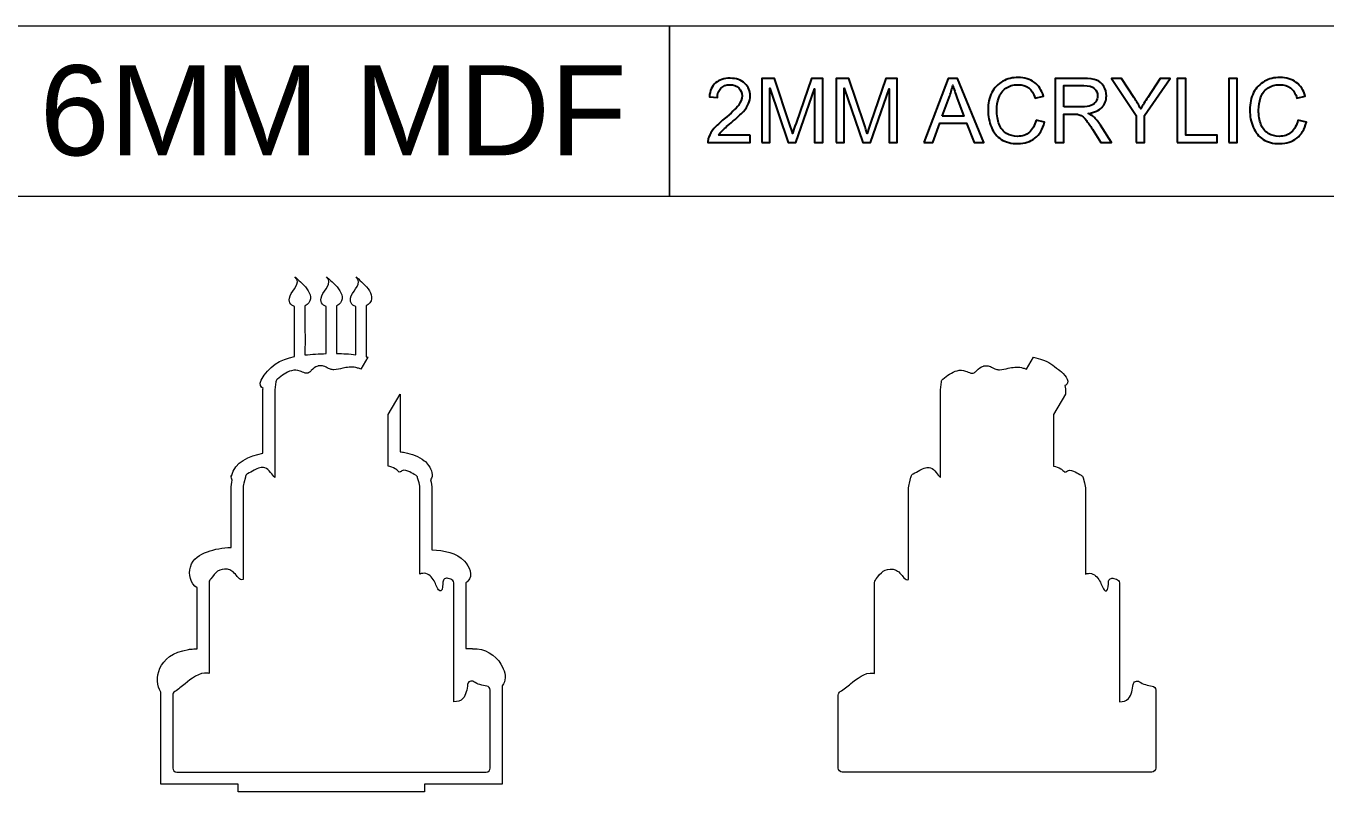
# Model space of a CAD drawing. Header units: millimetres. Extents: x -1421 to 1627, y -190 to 386.
# Drawn here: x -888 to 89, y -190 to 386 of the extents above; entities that cross this region are included whole.
import ezdxf

# ---------------------------------------------------------------- set-up
doc = ezdxf.new("R2010")
doc.units = ezdxf.units.MM
doc.header["$MEASUREMENT"] = 0
doc.layers.add('Camada 1', color=7, linetype='Continuous')
doc.styles.add('0', font='arial.ttf', dxfattribs={"height": 1})

msp = doc.modelspace()

# ---------------------------------------------------------------- linework, layer by layer
at = {"layer": 'Camada 1', "color": 142, "lineweight": 18}
for points in [[(-912.5285, 257.9831), (-404.5285, 257.9831), (-404.5285, 385.8307), (-912.5285, 385.8307), (-912.5285, 257.9831)], [(-404.5285, 257.9831), (103.4715, 257.9831), (103.4715, 385.8307), (-404.5285, 385.8307), (-404.5285, 257.9831)]]:
    msp.add_lwpolyline(points, close=True, dxfattribs=at)
at = {"layer": 'Camada 1', "color": 142}
for points, knots in [([(-343.8464, 303.921), (-343.8464, 303.921), (-343.8464, 298.2774), (-343.8464, 298.2774), (-343.8464, 298.2774), (-343.8464, 298.2774), (-375.6927, 298.2774), (-375.6927, 298.2774), (-375.6927, 298.2774), (-375.7375, 299.6995), (-375.5023, 301.0656), (-374.9984, 302.387), (-374.9984, 302.387), (-374.181, 304.5481), (-372.8709, 306.6869), (-371.0681, 308.7808), (-371.0681, 308.7808), (-369.2652, 310.8748), (-366.6897, 313.2935), (-363.3416, 316.037), (-363.3416, 316.037), (-358.1347, 320.3257), (-354.5962, 323.7186), (-352.7486, 326.2269), (-352.7486, 326.2269), (-350.8898, 328.7351), (-349.9604, 331.1091), (-349.9604, 333.3486), (-349.9604, 333.3486), (-349.9604, 335.6889), (-350.8002, 337.6597), (-352.4799, 339.2722), (-352.4799, 339.2722), (-354.1595, 340.8734), (-356.3543, 341.6797), (-359.0529, 341.6797), (-359.0529, 341.6797), (-361.9083, 341.6797), (-364.1927, 340.8287), (-365.9059, 339.1266), (-365.9059, 339.1266), (-367.6192, 337.4358), (-368.4814, 335.0842), (-368.5038, 332.0721), (-368.5038, 332.0721), (-368.5038, 332.0721), (-374.5505, 332.6767), (-374.5505, 332.6767), (-374.5505, 332.6767), (-374.1362, 337.2006), (-372.5685, 340.6495), (-369.8587, 343.0234), (-369.8587, 343.0234), (-367.1377, 345.3973), (-363.4984, 346.5843), (-358.9185, 346.5843), (-358.9185, 346.5843), (-354.3051, 346.5843), (-350.6434, 345.3077), (-347.956, 342.7435), (-347.956, 342.7435), (-345.2574, 340.1792), (-343.9136, 336.999), (-343.9136, 333.2142), (-343.9136, 333.2142), (-343.9136, 331.2882), (-344.3055, 329.3958), (-345.1006, 327.537), (-345.1006, 327.537), (-345.8844, 325.667), (-347.1946, 323.7074), (-349.0198, 321.647), (-349.0198, 321.647), (-350.8562, 319.5978), (-353.8908, 316.7648), (-358.1235, 313.1815), (-358.1235, 313.1815), (-361.6732, 310.203), (-363.9575, 308.1874), (-364.9653, 307.1236), (-364.9653, 307.1236), (-365.9731, 306.0598), (-366.8017, 304.996), (-367.4624, 303.921), (-367.4624, 303.921), (-367.4624, 303.921), (-343.8464, 303.921), (-343.8464, 303.921)], [0, 0, 0, 0, 0.04347826, 0.04347826, 0.04347826, 0.04347826, 0.08695652, 0.08695652, 0.08695652, 0.08695652, 0.13043478, 0.13043478, 0.13043478, 0.13043478, 0.17391304, 0.17391304, 0.17391304, 0.17391304, 0.2173913, 0.2173913, 0.2173913, 0.2173913, 0.26086957, 0.26086957, 0.26086957, 0.26086957, 0.30434783, 0.30434783, 0.30434783, 0.30434783, 0.34782609, 0.34782609, 0.34782609, 0.34782609, 0.39130435, 0.39130435, 0.39130435, 0.39130435, 0.43478261, 0.43478261, 0.43478261, 0.43478261, 0.47826087, 0.47826087, 0.47826087, 0.47826087, 0.52173913, 0.52173913, 0.52173913, 0.52173913, 0.56521739, 0.56521739, 0.56521739, 0.56521739, 0.60869565, 0.60869565, 0.60869565, 0.60869565, 0.65217391, 0.65217391, 0.65217391, 0.65217391, 0.69565217, 0.69565217, 0.69565217, 0.69565217, 0.73913043, 0.73913043, 0.73913043, 0.73913043, 0.7826087, 0.7826087, 0.7826087, 0.7826087, 0.82608696, 0.82608696, 0.82608696, 0.82608696, 0.86956522, 0.86956522, 0.86956522, 0.86956522, 0.91304348, 0.91304348, 0.91304348, 0.91304348, 1, 1, 1, 1]), ([(-335.2354, 298.2774), (-335.2354, 298.2774), (-335.2354, 346.3827), (-335.2354, 346.3827), (-335.2354, 346.3827), (-335.2354, 346.3827), (-325.695, 346.3827), (-325.695, 346.3827), (-325.695, 346.3827), (-325.695, 346.3827), (-314.3181, 312.3305), (-314.3181, 312.3305), (-314.3181, 312.3305), (-313.2655, 309.1616), (-312.5041, 306.7877), (-312.0226, 305.2088), (-312.0226, 305.2088), (-311.4739, 306.9556), (-310.6117, 309.5311), (-309.4471, 312.924), (-309.4471, 312.924), (-309.4471, 312.924), (-297.8687, 346.3827), (-297.8687, 346.3827), (-297.8687, 346.3827), (-297.8687, 346.3827), (-289.3473, 346.3827), (-289.3473, 346.3827), (-289.3473, 346.3827), (-289.3473, 346.3827), (-289.3473, 298.2774), (-289.3473, 298.2774), (-289.3473, 298.2774), (-289.3473, 298.2774), (-295.4612, 298.2774), (-295.4612, 298.2774), (-295.4612, 298.2774), (-295.4612, 298.2774), (-295.4612, 338.5219), (-295.4612, 338.5219), (-295.4612, 338.5219), (-295.4612, 338.5219), (-309.5031, 298.2774), (-309.5031, 298.2774), (-309.5031, 298.2774), (-309.5031, 298.2774), (-315.2363, 298.2774), (-315.2363, 298.2774), (-315.2363, 298.2774), (-315.2363, 298.2774), (-329.1215, 339.261), (-329.1215, 339.261), (-329.1215, 339.261), (-329.1215, 339.261), (-329.1215, 298.2774), (-329.1215, 298.2774), (-329.1215, 298.2774), (-329.1215, 298.2774), (-335.2354, 298.2774), (-335.2354, 298.2774)], [0, 0, 0, 0, 0.0625, 0.0625, 0.0625, 0.0625, 0.125, 0.125, 0.125, 0.125, 0.1875, 0.1875, 0.1875, 0.1875, 0.25, 0.25, 0.25, 0.25, 0.3125, 0.3125, 0.3125, 0.3125, 0.375, 0.375, 0.375, 0.375, 0.4375, 0.4375, 0.4375, 0.4375, 0.5, 0.5, 0.5, 0.5, 0.5625, 0.5625, 0.5625, 0.5625, 0.625, 0.625, 0.625, 0.625, 0.6875, 0.6875, 0.6875, 0.6875, 0.75, 0.75, 0.75, 0.75, 0.8125, 0.8125, 0.8125, 0.8125, 0.875, 0.875, 0.875, 0.875, 1, 1, 1, 1]), ([(-279.2693, 298.2774), (-279.2693, 298.2774), (-279.2693, 346.3827), (-279.2693, 346.3827), (-279.2693, 346.3827), (-279.2693, 346.3827), (-269.7289, 346.3827), (-269.7289, 346.3827), (-269.7289, 346.3827), (-269.7289, 346.3827), (-258.352, 312.3305), (-258.352, 312.3305), (-258.352, 312.3305), (-257.2994, 309.1616), (-256.538, 306.7877), (-256.0565, 305.2088), (-256.0565, 305.2088), (-255.5078, 306.9556), (-254.6456, 309.5311), (-253.481, 312.924), (-253.481, 312.924), (-253.481, 312.924), (-241.9026, 346.3827), (-241.9026, 346.3827), (-241.9026, 346.3827), (-241.9026, 346.3827), (-233.3812, 346.3827), (-233.3812, 346.3827), (-233.3812, 346.3827), (-233.3812, 346.3827), (-233.3812, 298.2774), (-233.3812, 298.2774), (-233.3812, 298.2774), (-233.3812, 298.2774), (-239.4951, 298.2774), (-239.4951, 298.2774), (-239.4951, 298.2774), (-239.4951, 298.2774), (-239.4951, 338.5219), (-239.4951, 338.5219), (-239.4951, 338.5219), (-239.4951, 338.5219), (-253.537, 298.2774), (-253.537, 298.2774), (-253.537, 298.2774), (-253.537, 298.2774), (-259.2702, 298.2774), (-259.2702, 298.2774), (-259.2702, 298.2774), (-259.2702, 298.2774), (-273.1554, 339.261), (-273.1554, 339.261), (-273.1554, 339.261), (-273.1554, 339.261), (-273.1554, 298.2774), (-273.1554, 298.2774), (-273.1554, 298.2774), (-273.1554, 298.2774), (-279.2693, 298.2774), (-279.2693, 298.2774)], [0, 0, 0, 0, 0.0625, 0.0625, 0.0625, 0.0625, 0.125, 0.125, 0.125, 0.125, 0.1875, 0.1875, 0.1875, 0.1875, 0.25, 0.25, 0.25, 0.25, 0.3125, 0.3125, 0.3125, 0.3125, 0.375, 0.375, 0.375, 0.375, 0.4375, 0.4375, 0.4375, 0.4375, 0.5, 0.5, 0.5, 0.5, 0.5625, 0.5625, 0.5625, 0.5625, 0.625, 0.625, 0.625, 0.625, 0.6875, 0.6875, 0.6875, 0.6875, 0.75, 0.75, 0.75, 0.75, 0.8125, 0.8125, 0.8125, 0.8125, 0.875, 0.875, 0.875, 0.875, 1, 1, 1, 1]), ([(-213.4829, 298.2774), (-213.4829, 298.2774), (-195.0291, 346.3827), (-195.0291, 346.3827), (-195.0291, 346.3827), (-195.0291, 346.3827), (-188.0305, 346.3827), (-188.0305, 346.3827), (-188.0305, 346.3827), (-188.0305, 346.3827), (-168.4457, 298.2774), (-168.4457, 298.2774), (-168.4457, 298.2774), (-168.4457, 298.2774), (-175.6906, 298.2774), (-175.6906, 298.2774), (-175.6906, 298.2774), (-175.6906, 298.2774), (-181.2559, 312.8568), (-181.2559, 312.8568), (-181.2559, 312.8568), (-181.2559, 312.8568), (-201.5125, 312.8568), (-201.5125, 312.8568), (-201.5125, 312.8568), (-201.5125, 312.8568), (-206.7307, 298.2774), (-206.7307, 298.2774), (-206.7307, 298.2774), (-206.7307, 298.2774), (-213.4829, 298.2774), (-213.4829, 298.2774)], [0, 0, 0, 0, 0.11111111, 0.11111111, 0.11111111, 0.11111111, 0.22222222, 0.22222222, 0.22222222, 0.22222222, 0.33333333, 0.33333333, 0.33333333, 0.33333333, 0.44444444, 0.44444444, 0.44444444, 0.44444444, 0.55555556, 0.55555556, 0.55555556, 0.55555556, 0.66666667, 0.66666667, 0.66666667, 0.66666667, 0.77777778, 0.77777778, 0.77777778, 0.77777778, 1, 1, 1, 1]), ([(-129.1306, 315.1523), (-129.1306, 315.1523), (-122.7479, 313.5399), (-122.7479, 313.5399), (-122.7479, 313.5399), (-124.0804, 308.3105), (-126.4767, 304.3354), (-129.9368, 301.5919), (-129.9368, 301.5919), (-133.3969, 298.8485), (-137.6297, 297.4712), (-142.635, 297.4712), (-142.635, 297.4712), (-147.8084, 297.4712), (-152.0187, 298.5237), (-155.266, 300.6401), (-155.266, 300.6401), (-158.5134, 302.7453), (-160.9769, 305.8023), (-162.6677, 309.7998), (-162.6677, 309.7998), (-164.3586, 313.8086), (-165.2096, 318.0973), (-165.2096, 322.6884), (-165.2096, 322.6884), (-165.2096, 327.6938), (-164.2578, 332.0609), (-162.343, 335.7897), (-162.343, 335.7897), (-160.4282, 339.5185), (-157.7071, 342.3515), (-154.1799, 344.2887), (-154.1799, 344.2887), (-150.6526, 346.226), (-146.767, 347.189), (-142.5342, 347.189), (-142.5342, 347.189), (-137.7192, 347.189), (-133.6769, 345.9684), (-130.4071, 343.5161), (-130.4071, 343.5161), (-127.1262, 341.0638), (-124.8419, 337.6261), (-123.5541, 333.1918), (-123.5541, 333.1918), (-123.5541, 333.1918), (-129.8025, 331.7137), (-129.8025, 331.7137), (-129.8025, 331.7137), (-130.911, 335.2074), (-132.5347, 337.7605), (-134.6511, 339.3506), (-134.6511, 339.3506), (-136.7674, 340.9518), (-139.4325, 341.7469), (-142.6462, 341.7469), (-142.6462, 341.7469), (-146.3303, 341.7469), (-149.4208, 340.8623), (-151.8955, 339.093), (-151.8955, 339.093), (-154.3702, 337.3238), (-156.1171, 334.9387), (-157.1137, 331.9601), (-157.1137, 331.9601), (-158.1214, 328.9703), (-158.6253, 325.8909), (-158.6253, 322.722), (-158.6253, 322.722), (-158.6253, 318.6348), (-158.0319, 315.0628), (-156.8449, 312.017), (-156.8449, 312.017), (-155.658, 308.96), (-153.8103, 306.6869), (-151.302, 305.1752), (-151.302, 305.1752), (-148.7938, 303.6635), (-146.0839, 302.9132), (-143.1613, 302.9132), (-143.1613, 302.9132), (-139.6005, 302.9132), (-136.5995, 303.9434), (-134.136, 305.9926), (-134.136, 305.9926), (-131.6725, 308.053), (-130.004, 311.0988), (-129.1306, 315.1523)], [0, 0, 0, 0, 0.04347826, 0.04347826, 0.04347826, 0.04347826, 0.08695652, 0.08695652, 0.08695652, 0.08695652, 0.13043478, 0.13043478, 0.13043478, 0.13043478, 0.17391304, 0.17391304, 0.17391304, 0.17391304, 0.2173913, 0.2173913, 0.2173913, 0.2173913, 0.26086957, 0.26086957, 0.26086957, 0.26086957, 0.30434783, 0.30434783, 0.30434783, 0.30434783, 0.34782609, 0.34782609, 0.34782609, 0.34782609, 0.39130435, 0.39130435, 0.39130435, 0.39130435, 0.43478261, 0.43478261, 0.43478261, 0.43478261, 0.47826087, 0.47826087, 0.47826087, 0.47826087, 0.52173913, 0.52173913, 0.52173913, 0.52173913, 0.56521739, 0.56521739, 0.56521739, 0.56521739, 0.60869565, 0.60869565, 0.60869565, 0.60869565, 0.65217391, 0.65217391, 0.65217391, 0.65217391, 0.69565217, 0.69565217, 0.69565217, 0.69565217, 0.73913043, 0.73913043, 0.73913043, 0.73913043, 0.7826087, 0.7826087, 0.7826087, 0.7826087, 0.82608696, 0.82608696, 0.82608696, 0.82608696, 0.86956522, 0.86956522, 0.86956522, 0.86956522, 0.91304348, 0.91304348, 0.91304348, 0.91304348, 1, 1, 1, 1]), ([(-114.7416, 298.2774), (-114.7416, 298.2774), (-114.7416, 346.3827), (-114.7416, 346.3827), (-114.7416, 346.3827), (-114.7416, 346.3827), (-93.4212, 346.3827), (-93.4212, 346.3827), (-93.4212, 346.3827), (-89.1325, 346.3827), (-85.8739, 345.946), (-83.6456, 345.0838), (-83.6456, 345.0838), (-81.4172, 344.2216), (-79.6368, 342.6987), (-78.3043, 340.5151), (-78.3043, 340.5151), (-76.9717, 338.3316), (-76.3111, 335.9129), (-76.3111, 333.2702), (-76.3111, 333.2702), (-76.3111, 329.8549), (-77.4197, 326.9771), (-79.6256, 324.6368), (-79.6256, 324.6368), (-81.8316, 322.2965), (-85.2357, 320.8184), (-89.8491, 320.1801), (-89.8491, 320.1801), (-88.1583, 319.3739), (-86.8817, 318.5676), (-86.0083, 317.7838), (-86.0083, 317.7838), (-84.1495, 316.0817), (-82.3914, 313.943), (-80.7454, 311.3787), (-80.7454, 311.3787), (-80.7454, 311.3787), (-72.4255, 298.2774), (-72.4255, 298.2774), (-72.4255, 298.2774), (-72.4255, 298.2774), (-80.3759, 298.2774), (-80.3759, 298.2774), (-80.3759, 298.2774), (-80.3759, 298.2774), (-86.7361, 308.2881), (-86.7361, 308.2881), (-86.7361, 308.2881), (-88.5838, 311.1883), (-90.1178, 313.3943), (-91.316, 314.9284), (-91.316, 314.9284), (-92.5254, 316.4625), (-93.6003, 317.5262), (-94.5521, 318.1421), (-94.5521, 318.1421), (-95.4927, 318.7468), (-96.4669, 319.1723), (-97.4523, 319.4187), (-97.4523, 319.4187), (-98.169, 319.5642), (-99.3448, 319.6426), (-100.9908, 319.6426), (-100.9908, 319.6426), (-100.9908, 319.6426), (-108.3589, 319.6426), (-108.3589, 319.6426), (-108.3589, 319.6426), (-108.3589, 319.6426), (-108.3589, 298.2774), (-108.3589, 298.2774), (-108.3589, 298.2774), (-108.3589, 298.2774), (-114.7416, 298.2774), (-114.7416, 298.2774)], [0, 0, 0, 0, 0.05, 0.05, 0.05, 0.05, 0.1, 0.1, 0.1, 0.1, 0.15, 0.15, 0.15, 0.15, 0.2, 0.2, 0.2, 0.2, 0.25, 0.25, 0.25, 0.25, 0.3, 0.3, 0.3, 0.3, 0.35, 0.35, 0.35, 0.35, 0.4, 0.4, 0.4, 0.4, 0.45, 0.45, 0.45, 0.45, 0.5, 0.5, 0.5, 0.5, 0.55, 0.55, 0.55, 0.55, 0.6, 0.6, 0.6, 0.6, 0.65, 0.65, 0.65, 0.65, 0.7, 0.7, 0.7, 0.7, 0.75, 0.75, 0.75, 0.75, 0.8, 0.8, 0.8, 0.8, 0.85, 0.85, 0.85, 0.85, 0.9, 0.9, 0.9, 0.9, 1, 1, 1, 1]), ([(-54.0052, 298.2774), (-54.0052, 298.2774), (-54.0052, 318.6572), (-54.0052, 318.6572), (-54.0052, 318.6572), (-54.0052, 318.6572), (-72.5486, 346.3827), (-72.5486, 346.3827), (-72.5486, 346.3827), (-72.5486, 346.3827), (-64.8894, 346.3827), (-64.8894, 346.3827), (-64.8894, 346.3827), (-64.8894, 346.3827), (-55.3826, 331.8257), (-55.3826, 331.8257), (-55.3826, 331.8257), (-53.6133, 329.1271), (-51.9673, 326.4284), (-50.4668, 323.7298), (-50.4668, 323.7298), (-48.9999, 326.2493), (-47.2194, 329.0711), (-45.1479, 332.2064), (-45.1479, 332.2064), (-45.1479, 332.2064), (-35.8314, 346.3827), (-35.8314, 346.3827), (-35.8314, 346.3827), (-35.8314, 346.3827), (-28.4073, 346.3827), (-28.4073, 346.3827), (-28.4073, 346.3827), (-28.4073, 346.3827), (-47.6226, 318.6572), (-47.6226, 318.6572), (-47.6226, 318.6572), (-47.6226, 318.6572), (-47.6226, 298.2774), (-47.6226, 298.2774), (-47.6226, 298.2774), (-47.6226, 298.2774), (-54.0052, 298.2774), (-54.0052, 298.2774)], [0, 0, 0, 0, 0.08333333, 0.08333333, 0.08333333, 0.08333333, 0.16666667, 0.16666667, 0.16666667, 0.16666667, 0.25, 0.25, 0.25, 0.25, 0.33333333, 0.33333333, 0.33333333, 0.33333333, 0.41666667, 0.41666667, 0.41666667, 0.41666667, 0.5, 0.5, 0.5, 0.5, 0.58333333, 0.58333333, 0.58333333, 0.58333333, 0.66666667, 0.66666667, 0.66666667, 0.66666667, 0.75, 0.75, 0.75, 0.75, 0.83333333, 0.83333333, 0.83333333, 0.83333333, 1, 1, 1, 1]), ([(-23.0212, 298.2774), (-23.0212, 298.2774), (-23.0212, 346.3827), (-23.0212, 346.3827), (-23.0212, 346.3827), (-23.0212, 346.3827), (-16.6385, 346.3827), (-16.6385, 346.3827), (-16.6385, 346.3827), (-16.6385, 346.3827), (-16.6385, 303.921), (-16.6385, 303.921), (-16.6385, 303.921), (-16.6385, 303.921), (7.011, 303.921), (7.011, 303.921), (7.011, 303.921), (7.011, 303.921), (7.011, 298.2774), (7.011, 298.2774), (7.011, 298.2774), (7.011, 298.2774), (-23.0212, 298.2774), (-23.0212, 298.2774)], [0, 0, 0, 0, 0.14285714, 0.14285714, 0.14285714, 0.14285714, 0.28571429, 0.28571429, 0.28571429, 0.28571429, 0.42857143, 0.42857143, 0.42857143, 0.42857143, 0.57142857, 0.57142857, 0.57142857, 0.57142857, 0.71428571, 0.71428571, 0.71428571, 0.71428571, 1, 1, 1, 1]), ([(15.6892, 298.2774), (15.6892, 298.2774), (15.6892, 346.3827), (15.6892, 346.3827), (15.6892, 346.3827), (15.6892, 346.3827), (22.0719, 346.3827), (22.0719, 346.3827), (22.0719, 346.3827), (22.0719, 346.3827), (22.0719, 298.2774), (22.0719, 298.2774), (22.0719, 298.2774), (22.0719, 298.2774), (15.6892, 298.2774), (15.6892, 298.2774)], [0, 0, 0, 0, 0.2, 0.2, 0.2, 0.2, 0.4, 0.4, 0.4, 0.4, 0.6, 0.6, 0.6, 0.6, 1, 1, 1, 1]), ([(67.5458, 315.1523), (67.5458, 315.1523), (73.9285, 313.5399), (73.9285, 313.5399), (73.9285, 313.5399), (72.596, 308.3105), (70.1997, 304.3354), (66.7396, 301.5919), (66.7396, 301.5919), (63.2795, 298.8485), (59.0467, 297.4712), (54.0414, 297.4712), (54.0414, 297.4712), (48.868, 297.4712), (44.6577, 298.5237), (41.4104, 300.6401), (41.4104, 300.6401), (38.163, 302.7453), (35.6995, 305.8023), (34.0087, 309.7998), (34.0087, 309.7998), (32.3178, 313.8086), (31.4668, 318.0973), (31.4668, 322.6884), (31.4668, 322.6884), (31.4668, 327.6938), (32.4186, 332.0609), (34.3334, 335.7897), (34.3334, 335.7897), (36.2482, 339.5185), (38.9693, 342.3515), (42.4965, 344.2887), (42.4965, 344.2887), (46.0238, 346.226), (49.9094, 347.189), (54.1422, 347.189), (54.1422, 347.189), (58.9572, 347.189), (62.9995, 345.9684), (66.2693, 343.5161), (66.2693, 343.5161), (69.5502, 341.0638), (71.8345, 337.6261), (73.1223, 333.1918), (73.1223, 333.1918), (73.1223, 333.1918), (66.8739, 331.7137), (66.8739, 331.7137), (66.8739, 331.7137), (65.7654, 335.2074), (64.1417, 337.7605), (62.0253, 339.3506), (62.0253, 339.3506), (59.909, 340.9518), (57.2439, 341.7469), (54.0302, 341.7469), (54.0302, 341.7469), (50.3461, 341.7469), (47.2556, 340.8623), (44.7809, 339.093), (44.7809, 339.093), (42.3062, 337.3238), (40.5593, 334.9387), (39.5627, 331.9601), (39.5627, 331.9601), (38.555, 328.9703), (38.0511, 325.8909), (38.0511, 322.722), (38.0511, 322.722), (38.0511, 318.6348), (38.6445, 315.0628), (39.8315, 312.017), (39.8315, 312.017), (41.0184, 308.96), (42.8661, 306.6869), (45.3744, 305.1752), (45.3744, 305.1752), (47.8826, 303.6635), (50.5925, 302.9132), (53.5151, 302.9132), (53.5151, 302.9132), (57.0759, 302.9132), (60.0769, 303.9434), (62.5404, 305.9926), (62.5404, 305.9926), (65.0039, 308.053), (66.6724, 311.0988), (67.5458, 315.1523)], [0, 0, 0, 0, 0.04347826, 0.04347826, 0.04347826, 0.04347826, 0.08695652, 0.08695652, 0.08695652, 0.08695652, 0.13043478, 0.13043478, 0.13043478, 0.13043478, 0.17391304, 0.17391304, 0.17391304, 0.17391304, 0.2173913, 0.2173913, 0.2173913, 0.2173913, 0.26086957, 0.26086957, 0.26086957, 0.26086957, 0.30434783, 0.30434783, 0.30434783, 0.30434783, 0.34782609, 0.34782609, 0.34782609, 0.34782609, 0.39130435, 0.39130435, 0.39130435, 0.39130435, 0.43478261, 0.43478261, 0.43478261, 0.43478261, 0.47826087, 0.47826087, 0.47826087, 0.47826087, 0.52173913, 0.52173913, 0.52173913, 0.52173913, 0.56521739, 0.56521739, 0.56521739, 0.56521739, 0.60869565, 0.60869565, 0.60869565, 0.60869565, 0.65217391, 0.65217391, 0.65217391, 0.65217391, 0.69565217, 0.69565217, 0.69565217, 0.69565217, 0.73913043, 0.73913043, 0.73913043, 0.73913043, 0.7826087, 0.7826087, 0.7826087, 0.7826087, 0.82608696, 0.82608696, 0.82608696, 0.82608696, 0.86956522, 0.86956522, 0.86956522, 0.86956522, 0.91304348, 0.91304348, 0.91304348, 0.91304348, 1, 1, 1, 1]), ([(-199.6425, 318.0301), (-199.6425, 318.0301), (-183.2491, 318.0301), (-183.2491, 318.0301), (-183.2491, 318.0301), (-183.2491, 318.0301), (-188.2657, 331.3666), (-188.2657, 331.3666), (-188.2657, 331.3666), (-189.7773, 335.4202), (-190.9195, 338.7683), (-191.7146, 341.4109), (-191.7146, 341.4109), (-192.3752, 338.2756), (-193.2598, 335.1962), (-194.3684, 332.1504), (-194.3684, 332.1504), (-194.3684, 332.1504), (-199.6425, 318.0301), (-199.6425, 318.0301)], [0, 0, 0, 0, 0.16666667, 0.16666667, 0.16666667, 0.16666667, 0.33333333, 0.33333333, 0.33333333, 0.33333333, 0.5, 0.5, 0.5, 0.5, 0.66666667, 0.66666667, 0.66666667, 0.66666667, 1, 1, 1, 1]), ([(-108.3589, 325.1519), (-108.3589, 325.1519), (-94.6977, 325.1519), (-94.6977, 325.1519), (-94.6977, 325.1519), (-91.7863, 325.1519), (-89.5244, 325.4542), (-87.8895, 326.0589), (-87.8895, 326.0589), (-86.2546, 326.6524), (-85.0117, 327.6154), (-84.1719, 328.9479), (-84.1719, 328.9479), (-83.3208, 330.2692), (-82.8953, 331.7025), (-82.8953, 333.259), (-82.8953, 333.259), (-82.8953, 335.5321), (-83.7128, 337.4134), (-85.3588, 338.8803), (-85.3588, 338.8803), (-87.0049, 340.3472), (-89.6028, 341.075), (-93.1524, 341.075), (-93.1524, 341.075), (-93.1524, 341.075), (-108.3589, 341.075), (-108.3589, 341.075), (-108.3589, 341.075), (-108.3589, 341.075), (-108.3589, 325.1519), (-108.3589, 325.1519)], [0, 0, 0, 0, 0.11111111, 0.11111111, 0.11111111, 0.11111111, 0.22222222, 0.22222222, 0.22222222, 0.22222222, 0.33333333, 0.33333333, 0.33333333, 0.33333333, 0.44444444, 0.44444444, 0.44444444, 0.44444444, 0.55555556, 0.55555556, 0.55555556, 0.55555556, 0.66666667, 0.66666667, 0.66666667, 0.66666667, 0.77777778, 0.77777778, 0.77777778, 0.77777778, 1, 1, 1, 1])]:
    msp.add_open_spline(points, degree=3, knots=knots, dxfattribs=at)
at = {"layer": 'Camada 1', "color": 230, "lineweight": 20}
msp.add_open_spline([(-588.6804, 59.3482), (-592.8572, 62.6456), (-598.1499, 64.493), (-603.3162, 65.4824), (-603.3162, 65.4824), (-604.5042, 65.7099), (-605.6957, 65.8972), (-606.8899, 66.0505), (-606.8899, 66.0505), (-606.8899, 66.0505), (-606.8899, 109.3352), (-606.8899, 109.3352), (-606.8899, 109.3352), (-606.8899, 109.3352), (-615.8899, 94.11), (-615.8899, 94.11), (-615.8899, 94.11), (-615.8899, 94.11), (-615.8899, 55.1305), (-615.8899, 55.1305), (-615.8899, 55.1305), (-614.0718, 55.0049), (-612.2946, 54.3181), (-610.5853, 53.301), (-610.5853, 53.301), (-609.754, 52.8062), (-609.0845, 52.1671), (-608.3749, 51.5226), (-608.3749, 51.5226), (-608.1935, 51.3578), (-607.7348, 50.9347), (-607.4728, 50.7976), (-607.4728, 50.7976), (-606.2642, 50.8362), (-606.7134, 51.0432), (-605.5699, 51.6543), (-605.5699, 51.6543), (-603.5576, 52.7299), (-601.5018, 51.8328), (-599.6503, 50.8989), (-599.6503, 50.8989), (-598.1254, 50.1297), (-596.6532, 49.21), (-595.1549, 48.384), (-595.1549, 48.384), (-594.4182, 47.9779), (-593.9319, 47.3604), (-593.7097, 46.5491), (-593.7097, 46.5491), (-593.7097, 46.5491), (-592.6531, 42.6904), (-592.6531, 42.6904), (-592.6531, 42.6904), (-592.213, 41.0832), (-592.0032, 39.4187), (-592.0032, 37.7531), (-592.0032, 37.7531), (-592.0032, 37.7531), (-592.0032, -25.8822), (-592.0032, -25.8822), (-592.0032, -25.8822), (-590.5963, -25.2517), (-589.0598, -25.065), (-587.4905, -25.4677), (-587.4905, -25.4677), (-584.4082, -26.2586), (-582.1297, -29.115), (-580.8163, -31.8741), (-580.8163, -31.8741), (-580.1685, -33.2351), (-579.6723, -34.6601), (-578.9792, -36.0039), (-578.9792, -36.0039), (-578.4493, -37.0315), (-577.585, -38.6724), (-576.2025, -38.5242), (-576.2025, -38.5242), (-574.7048, -38.3636), (-574.7883, -32.7643), (-574.7298, -31.7871), (-574.7298, -31.7871), (-574.672, -30.821), (-574.2104, -30.0144), (-573.4068, -29.4752), (-573.4068, -29.4752), (-572.6033, -28.936), (-571.6819, -28.8145), (-570.766, -29.1272), (-570.766, -29.1272), (-570.0973, -29.3554), (-569.4215, -29.564), (-568.7399, -29.7501), (-568.7399, -29.7501), (-567.4946, -30.0902), (-566.6384, -31.1262), (-566.539, -32.4133), (-566.539, -32.4133), (-566.539, -32.4133), (-566.4891, -33.0596), (-566.4891, -33.0596), (-566.4891, -33.0596), (-566.4565, -33.4813), (-566.4405, -33.9044), (-566.4405, -34.3274), (-566.4405, -34.3274), (-566.4405, -34.3274), (-566.4405, -121.7761), (-566.4405, -121.7761), (-566.4405, -121.7761), (-566.4405, -121.7761), (-566.4259, -121.7759), (-566.4259, -121.7759), (-566.4259, -121.7759), (-563.8933, -121.7455), (-561.4057, -121.2018), (-559.6405, -119.2631), (-559.6405, -119.2631), (-557.3177, -116.712), (-556.5923, -112.1547), (-556.1832, -108.852), (-556.1832, -108.852), (-556.0513, -107.7866), (-555.4255, -106.9347), (-554.4483, -106.4901), (-554.4483, -106.4901), (-553.4711, -106.0455), (-552.4178, -106.1335), (-551.5279, -106.7341), (-551.5279, -106.7341), (-548.7935, -108.5793), (-545.06, -109.5558), (-541.8223, -109.9671), (-541.8223, -109.9671), (-540.3149, -110.1586), (-539.2003, -111.4238), (-539.2003, -112.9432), (-539.2003, -112.9432), (-539.2003, -112.9432), (-539.2003, -171.5169), (-539.2003, -171.5169), (-539.2003, -171.5169), (-539.2003, -173.1692), (-540.548, -174.5169), (-542.2003, -174.5169), (-542.2003, -174.5169), (-542.2003, -174.5169), (-774.6709, -174.5169), (-774.6709, -174.5169), (-774.6709, -174.5169), (-776.3232, -174.5169), (-777.6709, -173.1692), (-777.6709, -171.5169), (-777.6709, -171.5169), (-777.6709, -171.5169), (-777.6709, -116.684), (-777.6709, -116.684), (-777.6709, -116.684), (-777.6709, -115.602), (-777.1458, -114.6726), (-776.2189, -114.1143), (-776.2189, -114.1143), (-773.5076, -112.4809), (-770.9211, -110.2678), (-768.4603, -108.2734), (-768.4603, -108.2734), (-763.9741, -104.6377), (-757.6815, -99.4111), (-751.5155, -100.2041), (-751.5155, -100.2041), (-751.1145, -100.2557), (-750.7554, -100.3774), (-750.4314, -100.5528), (-750.4314, -100.5528), (-750.4314, -100.5528), (-750.4314, -32.1386), (-750.4314, -32.1386), (-750.4314, -32.1386), (-750.4314, -31.461), (-750.2371, -30.8788), (-749.8302, -30.337), (-749.8302, -30.337), (-749.5986, -30.0286), (-749.3704, -29.7177), (-749.1426, -29.4065), (-749.1426, -29.4065), (-745.917, -25.001), (-742.6542, -21.1394), (-736.5554, -22.2484), (-736.5554, -22.2484), (-735.3849, -22.4612), (-734.2981, -22.9047), (-733.2972, -23.5446), (-733.2972, -23.5446), (-731.9365, -24.4146), (-730.8549, -25.5653), (-729.8236, -26.7923), (-729.8236, -26.7923), (-729.0528, -27.7095), (-727.7444, -29.482), (-726.6766, -30.0124), (-726.6766, -30.0124), (-726.11, -30.2939), (-725.4693, -30.2217), (-724.8674, -30.03), (-724.8674, -30.03), (-724.8674, -30.03), (-724.8674, 37.7531), (-724.8674, 37.7531), (-724.8674, 37.7531), (-724.8674, 39.3568), (-724.673, 40.9594), (-724.2657, 42.5112), (-724.2657, 42.5112), (-724.2657, 42.5112), (-723.0721, 47.0591), (-723.0721, 47.0591), (-723.0721, 47.0591), (-723.0551, 47.2307), (-723.0231, 47.4042), (-722.9759, 47.579), (-722.9759, 47.579), (-722.7512, 48.4123), (-722.2459, 49.0453), (-721.4832, 49.4492), (-721.4832, 49.4492), (-719.8034, 50.3386), (-718.1529, 51.2801), (-716.4788, 52.1792), (-716.4788, 52.1792), (-715.1857, 52.8737), (-713.6197, 53.7191), (-712.2004, 54.0872), (-712.2004, 54.0872), (-710.9831, 54.403), (-709.7297, 54.3846), (-708.5333, 53.9876), (-708.5333, 53.9876), (-704.9661, 52.8038), (-703.0637, 48.4535), (-700.9804, 46.7781), (-700.9804, 46.7781), (-700.9804, 46.7781), (-700.9804, 110.6711), (-700.9804, 110.6711), (-700.9804, 110.6711), (-700.9804, 111.3165), (-700.9429, 111.9619), (-700.8669, 112.6028), (-700.8669, 112.6028), (-700.8669, 112.6028), (-700.1519, 118.6289), (-700.1519, 118.6289), (-700.1519, 118.6289), (-700.0547, 119.448), (-699.6796, 120.1183), (-699.0323, 120.6296), (-699.0323, 120.6296), (-695.7172, 123.2481), (-692.6021, 125.7926), (-688.4454, 126.9445), (-688.4454, 126.9445), (-686.2417, 127.5552), (-684.1867, 127.4222), (-682.039, 126.6891), (-682.039, 126.6891), (-680.7558, 126.2511), (-679.5079, 125.5608), (-678.2353, 125.1828), (-678.2353, 125.1828), (-677.2405, 124.8873), (-676.5144, 124.9493), (-675.5692, 125.395), (-675.5692, 125.395), (-674.8989, 125.711), (-674.1269, 126.5564), (-673.6125, 127.084), (-673.6125, 127.084), (-672.14, 128.5946), (-670.7322, 129.8871), (-668.6139, 130.4199), (-668.6139, 130.4199), (-668.4213, 130.4683), (-668.2532, 130.4941), (-668.0549, 130.5055), (-668.0549, 130.5055), (-668.0549, 130.5055), (-666.2669, 130.6086), (-666.2669, 130.6086), (-666.2669, 130.6086), (-666.0761, 130.6196), (-665.9126, 130.6142), (-665.7229, 130.5905), (-665.7229, 130.5905), (-665.2835, 130.5357), (-664.8498, 130.4453), (-664.4238, 130.3249), (-664.4238, 130.3249), (-663.072, 129.9428), (-661.9389, 129.2953), (-660.7057, 128.6594), (-660.7057, 128.6594), (-660.231, 128.4147), (-659.7268, 128.1645), (-659.2136, 128.0104), (-659.2136, 128.0104), (-658.3483, 127.7505), (-657.4622, 127.6485), (-656.5607, 127.6523), (-656.5607, 127.6523), (-654.394, 127.6616), (-652.1142, 128.2522), (-650.0041, 128.7165), (-650.0041, 128.7165), (-646.6867, 129.4464), (-643.5076, 129.9783), (-640.1286, 129.2499), (-640.1286, 129.2499), (-639.2318, 129.0566), (-638.3462, 128.814), (-637.4737, 128.5308), (-637.4737, 128.5308), (-637.1184, 128.4155), (-636.766, 128.2937), (-636.4163, 128.166), (-636.4163, 128.166), (-636.4163, 128.166), (-631.111, 137.141), (-631.111, 137.141), (-631.111, 137.141), (-631.5351, 137.2509), (-631.9618, 137.3568), (-632.3907, 137.4589), (-632.3907, 137.4589), (-632.3341, 150.1646), (-632.3958, 162.8878), (-632.3958, 175.5934), (-632.3958, 175.5934), (-631.7673, 175.8566), (-631.2269, 176.1774), (-630.8165, 176.5471), (-630.8165, 176.5471), (-622.6328, 183.9236), (-636.2958, 193.7587), (-639.8918, 197.4831), (-639.8918, 197.4831), (-634.9581, 192.372), (-641.6563, 187.8881), (-643.5525, 183.112), (-643.5525, 183.112), (-645.3333, 178.6262), (-643.2474, 176.2072), (-640.2178, 175.2588), (-640.2178, 175.2588), (-640.2178, 175.2588), (-640.2178, 138.8973), (-640.2178, 138.8973), (-640.2178, 138.8973), (-644.8845, 139.5283), (-649.7169, 139.8195), (-654.5707, 139.8778), (-654.5707, 139.8778), (-654.5311, 151.7792), (-654.5852, 163.6941), (-654.5852, 175.5934), (-654.5852, 175.5934), (-653.9568, 175.8566), (-653.4164, 176.1774), (-653.0059, 176.5471), (-653.0059, 176.5471), (-644.8223, 183.9236), (-658.4852, 193.7587), (-662.0812, 197.4831), (-662.0812, 197.4831), (-657.1476, 192.372), (-663.8458, 187.8881), (-665.742, 183.112), (-665.742, 183.112), (-667.5228, 178.6262), (-665.4369, 176.2072), (-662.4073, 175.2588), (-662.4073, 175.2588), (-662.4073, 175.2588), (-662.4073, 139.786), (-662.4073, 139.786), (-662.4073, 139.786), (-667.8563, 139.6039), (-673.2336, 139.1989), (-678.3326, 138.7239), (-678.3326, 138.7239), (-678.2853, 151.0091), (-678.343, 163.3095), (-678.343, 175.5934), (-678.343, 175.5934), (-677.7145, 175.8566), (-677.1741, 176.1774), (-676.7637, 176.5471), (-676.7637, 176.5471), (-668.58, 183.9236), (-682.243, 193.7587), (-685.839, 197.4831), (-685.839, 197.4831), (-680.9053, 192.372), (-687.6036, 187.8881), (-689.4997, 183.112), (-689.4997, 183.112), (-691.2805, 178.6262), (-689.1947, 176.2072), (-686.165, 175.2588), (-686.165, 175.2588), (-686.165, 175.2588), (-686.165, 137.6355), (-686.165, 137.6355), (-686.165, 137.6355), (-696.8001, 135.4276), (-705.9515, 130.1072), (-711.1381, 119.8924), (-711.1381, 119.8924), (-712.8077, 116.6042), (-711.8488, 114.5012), (-709.8042, 113.6631), (-709.8042, 113.6631), (-709.9206, 112.682), (-709.9804, 111.6835), (-709.9804, 110.6711), (-709.9804, 110.6711), (-709.9804, 110.6711), (-709.9804, 64.9052), (-709.9804, 64.9052), (-709.9804, 64.9052), (-720.1717, 62.9823), (-731.1069, 58.3907), (-733.6208, 47.7606), (-733.6208, 47.7606), (-733.6769, 47.9393), (-733.7031, 48.1236), (-733.6994, 48.3104), (-733.6994, 48.3104), (-733.7308, 46.7346), (-733.4661, 45.5905), (-732.9709, 44.7958), (-732.9709, 44.7958), (-733.5574, 42.5611), (-733.8674, 40.1978), (-733.8674, 37.7531), (-733.8674, 37.7531), (-733.8674, 37.7531), (-733.8674, -5.7551), (-733.8674, -5.7551), (-733.8674, -5.7551), (-740.1423, -6.1507), (-746.338, -7.0693), (-751.579, -9.0719), (-751.579, -9.0719), (-757.5261, -11.3451), (-762.2446, -13.6973), (-764.4542, -20.6358), (-764.4542, -20.6358), (-766.0566, -25.6674), (-764.2494, -33.3746), (-759.4314, -36.1475), (-759.4314, -36.1475), (-759.4314, -36.1475), (-759.4314, -81.8783), (-759.4314, -81.8783), (-759.4314, -81.8783), (-761.0172, -81.9385), (-762.6048, -82.0461), (-764.2186, -82.2433), (-764.2186, -82.2433), (-764.7779, -82.3028), (-765.3317, -82.3807), (-765.8794, -82.4763), (-765.8794, -82.4763), (-789.9907, -86.2871), (-791.9571, -105.5705), (-786.6709, -114.4237), (-786.6709, -114.4237), (-786.6709, -114.4237), (-786.6709, -183.5169), (-786.6709, -183.5169), (-786.6709, -183.5169), (-786.6709, -183.5169), (-728.4356, -183.5169), (-728.4356, -183.5169), (-728.4356, -183.5169), (-728.4356, -183.5169), (-728.4356, -189.5169), (-728.4356, -189.5169), (-728.4356, -189.5169), (-728.4356, -189.5169), (-588.4356, -189.5169), (-588.4356, -189.5169), (-588.4356, -189.5169), (-588.4356, -189.5169), (-588.4356, -183.5169), (-588.4356, -183.5169), (-588.4356, -183.5169), (-588.4356, -183.5169), (-530.2003, -183.5169), (-530.2003, -183.5169), (-530.2003, -183.5169), (-530.2003, -183.5169), (-530.2003, -109.7756), (-530.2003, -109.7756), (-530.2003, -109.7756), (-529.4424, -108.889), (-528.8997, -107.9183), (-528.5461, -106.8885), (-528.5461, -106.8885), (-527.1846, -102.9196), (-528.364, -97.8743), (-531.0959, -93.5875), (-531.0959, -93.5875), (-535.1477, -86.4421), (-543.3489, -81.4212), (-552.3589, -81.8985), (-552.3589, -81.8985), (-552.4454, -81.7962), (-554.2439, -81.7114), (-557.4405, -81.6418), (-557.4405, -81.6418), (-557.4405, -81.6418), (-557.4405, -34.3274), (-557.4405, -34.3274), (-557.4405, -34.3274), (-557.4405, -33.6679), (-557.4659, -33.0143), (-557.5158, -32.3675), (-557.5158, -32.3675), (-556.995, -32.0687), (-556.5088, -31.7091), (-556.0662, -31.281), (-556.0662, -31.281), (-551.4777, -26.8432), (-554.9812, -20.0176), (-558.5492, -16.1566), (-558.5492, -16.1566), (-564.5278, -9.6884), (-573.8733, -8.0926), (-583.0032, -7.5496), (-583.0032, -7.5496), (-583.0032, -7.5496), (-583.0032, 37.7531), (-583.0032, 37.7531), (-583.0032, 37.7531), (-583.0032, 40.2971), (-583.3389, 42.753), (-583.9727, 45.0675), (-583.9727, 45.0675), (-581.6434, 48.0183), (-583.2079, 52.4359), (-585.4534, 55.7393), (-585.4534, 55.7393), (-586.49, 57.2644), (-587.6693, 58.552), (-588.6804, 59.3482)], degree=3, knots=[0, 0, 0, 0, 0.00714286, 0.00714286, 0.00714286, 0.00714286, 0.01428571, 0.01428571, 0.01428571, 0.01428571, 0.02142857, 0.02142857, 0.02142857, 0.02142857, 0.02857143, 0.02857143, 0.02857143, 0.02857143, 0.03571429, 0.03571429, 0.03571429, 0.03571429, 0.04285714, 0.04285714, 0.04285714, 0.04285714, 0.05, 0.05, 0.05, 0.05, 0.05714286, 0.05714286, 0.05714286, 0.05714286, 0.06428571, 0.06428571, 0.06428571, 0.06428571, 0.07142857, 0.07142857, 0.07142857, 0.07142857, 0.07857143, 0.07857143, 0.07857143, 0.07857143, 0.08571429, 0.08571429, 0.08571429, 0.08571429, 0.09285714, 0.09285714, 0.09285714, 0.09285714, 0.1, 0.1, 0.1, 0.1, 0.10714286, 0.10714286, 0.10714286, 0.10714286, 0.11428571, 0.11428571, 0.11428571, 0.11428571, 0.12142857, 0.12142857, 0.12142857, 0.12142857, 0.12857143, 0.12857143, 0.12857143, 0.12857143, 0.13571429, 0.13571429, 0.13571429, 0.13571429, 0.14285714, 0.14285714, 0.14285714, 0.14285714, 0.15, 0.15, 0.15, 0.15, 0.15714286, 0.15714286, 0.15714286, 0.15714286, 0.16428571, 0.16428571, 0.16428571, 0.16428571, 0.17142857, 0.17142857, 0.17142857, 0.17142857, 0.17857143, 0.17857143, 0.17857143, 0.17857143, 0.18571429, 0.18571429, 0.18571429, 0.18571429, 0.19285714, 0.19285714, 0.19285714, 0.19285714, 0.2, 0.2, 0.2, 0.2, 0.20714286, 0.20714286, 0.20714286, 0.20714286, 0.21428571, 0.21428571, 0.21428571, 0.21428571, 0.22142857, 0.22142857, 0.22142857, 0.22142857, 0.22857143, 0.22857143, 0.22857143, 0.22857143, 0.23571429, 0.23571429, 0.23571429, 0.23571429, 0.24285714, 0.24285714, 0.24285714, 0.24285714, 0.25, 0.25, 0.25, 0.25, 0.25714286, 0.25714286, 0.25714286, 0.25714286, 0.26428571, 0.26428571, 0.26428571, 0.26428571, 0.27142857, 0.27142857, 0.27142857, 0.27142857, 0.27857143, 0.27857143, 0.27857143, 0.27857143, 0.28571429, 0.28571429, 0.28571429, 0.28571429, 0.29285714, 0.29285714, 0.29285714, 0.29285714, 0.3, 0.3, 0.3, 0.3, 0.30714286, 0.30714286, 0.30714286, 0.30714286, 0.31428571, 0.31428571, 0.31428571, 0.31428571, 0.32142857, 0.32142857, 0.32142857, 0.32142857, 0.32857143, 0.32857143, 0.32857143, 0.32857143, 0.33571429, 0.33571429, 0.33571429, 0.33571429, 0.34285714, 0.34285714, 0.34285714, 0.34285714, 0.35, 0.35, 0.35, 0.35, 0.35714286, 0.35714286, 0.35714286, 0.35714286, 0.36428571, 0.36428571, 0.36428571, 0.36428571, 0.37142857, 0.37142857, 0.37142857, 0.37142857, 0.37857143, 0.37857143, 0.37857143, 0.37857143, 0.38571429, 0.38571429, 0.38571429, 0.38571429, 0.39285714, 0.39285714, 0.39285714, 0.39285714, 0.4, 0.4, 0.4, 0.4, 0.40714286, 0.40714286, 0.40714286, 0.40714286, 0.41428571, 0.41428571, 0.41428571, 0.41428571, 0.42142857, 0.42142857, 0.42142857, 0.42142857, 0.42857143, 0.42857143, 0.42857143, 0.42857143, 0.43571429, 0.43571429, 0.43571429, 0.43571429, 0.44285714, 0.44285714, 0.44285714, 0.44285714, 0.45, 0.45, 0.45, 0.45, 0.45714286, 0.45714286, 0.45714286, 0.45714286, 0.46428571, 0.46428571, 0.46428571, 0.46428571, 0.47142857, 0.47142857, 0.47142857, 0.47142857, 0.47857143, 0.47857143, 0.47857143, 0.47857143, 0.48571429, 0.48571429, 0.48571429, 0.48571429, 0.49285714, 0.49285714, 0.49285714, 0.49285714, 0.5, 0.5, 0.5, 0.5, 0.50714286, 0.50714286, 0.50714286, 0.50714286, 0.51428571, 0.51428571, 0.51428571, 0.51428571, 0.52142857, 0.52142857, 0.52142857, 0.52142857, 0.52857143, 0.52857143, 0.52857143, 0.52857143, 0.53571429, 0.53571429, 0.53571429, 0.53571429, 0.54285714, 0.54285714, 0.54285714, 0.54285714, 0.55, 0.55, 0.55, 0.55, 0.55714286, 0.55714286, 0.55714286, 0.55714286, 0.56428571, 0.56428571, 0.56428571, 0.56428571, 0.57142857, 0.57142857, 0.57142857, 0.57142857, 0.57857143, 0.57857143, 0.57857143, 0.57857143, 0.58571429, 0.58571429, 0.58571429, 0.58571429, 0.59285714, 0.59285714, 0.59285714, 0.59285714, 0.6, 0.6, 0.6, 0.6, 0.60714286, 0.60714286, 0.60714286, 0.60714286, 0.61428571, 0.61428571, 0.61428571, 0.61428571, 0.62142857, 0.62142857, 0.62142857, 0.62142857, 0.62857143, 0.62857143, 0.62857143, 0.62857143, 0.63571429, 0.63571429, 0.63571429, 0.63571429, 0.64285714, 0.64285714, 0.64285714, 0.64285714, 0.65, 0.65, 0.65, 0.65, 0.65714286, 0.65714286, 0.65714286, 0.65714286, 0.66428571, 0.66428571, 0.66428571, 0.66428571, 0.67142857, 0.67142857, 0.67142857, 0.67142857, 0.67857143, 0.67857143, 0.67857143, 0.67857143, 0.68571429, 0.68571429, 0.68571429, 0.68571429, 0.69285714, 0.69285714, 0.69285714, 0.69285714, 0.7, 0.7, 0.7, 0.7, 0.70714286, 0.70714286, 0.70714286, 0.70714286, 0.71428571, 0.71428571, 0.71428571, 0.71428571, 0.72142857, 0.72142857, 0.72142857, 0.72142857, 0.72857143, 0.72857143, 0.72857143, 0.72857143, 0.73571429, 0.73571429, 0.73571429, 0.73571429, 0.74285714, 0.74285714, 0.74285714, 0.74285714, 0.75, 0.75, 0.75, 0.75, 0.75714286, 0.75714286, 0.75714286, 0.75714286, 0.76428571, 0.76428571, 0.76428571, 0.76428571, 0.77142857, 0.77142857, 0.77142857, 0.77142857, 0.77857143, 0.77857143, 0.77857143, 0.77857143, 0.78571429, 0.78571429, 0.78571429, 0.78571429, 0.79285714, 0.79285714, 0.79285714, 0.79285714, 0.8, 0.8, 0.8, 0.8, 0.80714286, 0.80714286, 0.80714286, 0.80714286, 0.81428571, 0.81428571, 0.81428571, 0.81428571, 0.82142857, 0.82142857, 0.82142857, 0.82142857, 0.82857143, 0.82857143, 0.82857143, 0.82857143, 0.83571429, 0.83571429, 0.83571429, 0.83571429, 0.84285714, 0.84285714, 0.84285714, 0.84285714, 0.85, 0.85, 0.85, 0.85, 0.85714286, 0.85714286, 0.85714286, 0.85714286, 0.86428571, 0.86428571, 0.86428571, 0.86428571, 0.87142857, 0.87142857, 0.87142857, 0.87142857, 0.87857143, 0.87857143, 0.87857143, 0.87857143, 0.88571429, 0.88571429, 0.88571429, 0.88571429, 0.89285714, 0.89285714, 0.89285714, 0.89285714, 0.9, 0.9, 0.9, 0.9, 0.90714286, 0.90714286, 0.90714286, 0.90714286, 0.91428571, 0.91428571, 0.91428571, 0.91428571, 0.92142857, 0.92142857, 0.92142857, 0.92142857, 0.92857143, 0.92857143, 0.92857143, 0.92857143, 0.93571429, 0.93571429, 0.93571429, 0.93571429, 0.94285714, 0.94285714, 0.94285714, 0.94285714, 0.95, 0.95, 0.95, 0.95, 0.95714286, 0.95714286, 0.95714286, 0.95714286, 0.96428571, 0.96428571, 0.96428571, 0.96428571, 0.97142857, 0.97142857, 0.97142857, 0.97142857, 0.97857143, 0.97857143, 0.97857143, 0.97857143, 0.98571429, 0.98571429, 0.98571429, 0.98571429, 1, 1, 1, 1], dxfattribs=at)
at = {"layer": 'Camada 1', "color": 175, "lineweight": 20}
msp.add_open_spline([(-115.8899, 55.1305), (-115.8899, 55.1305), (-115.8899, 94.11), (-115.8899, 94.11), (-115.8899, 94.11), (-115.8899, 94.11), (-106.8899, 109.3353), (-106.8899, 109.3353), (-106.8899, 109.3353), (-106.8899, 109.3353), (-106.8899, 110.6711), (-106.8899, 110.6711), (-106.8899, 110.6711), (-106.8899, 112.4158), (-107.0676, 114.119), (-107.4059, 115.7636), (-107.4059, 115.7636), (-106.4801, 116.1944), (-105.7761, 116.8627), (-105.4325, 117.8482), (-105.4325, 117.8482), (-104.2841, 121.1483), (-110.0103, 126.1024), (-112.3669, 127.8125), (-112.3669, 127.8125), (-114.0552, 129.0377), (-116.1988, 131.0413), (-117.9901, 132.1218), (-117.9901, 132.1218), (-122.1684, 134.6446), (-126.2199, 135.8617), (-130.9483, 137.0987), (-130.9483, 137.0987), (-131.0025, 137.1129), (-131.0567, 137.127), (-131.111, 137.141), (-131.111, 137.141), (-131.111, 137.141), (-136.4163, 128.166), (-136.4163, 128.166), (-136.4163, 128.166), (-136.766, 128.2936), (-137.1184, 128.4155), (-137.4737, 128.5308), (-137.4737, 128.5308), (-138.3462, 128.814), (-139.2318, 129.0566), (-140.1286, 129.2499), (-140.1286, 129.2499), (-143.5076, 129.9783), (-146.6867, 129.4464), (-150.0041, 128.7165), (-150.0041, 128.7165), (-152.1142, 128.2522), (-154.394, 127.6616), (-156.5607, 127.6523), (-156.5607, 127.6523), (-157.4622, 127.6485), (-158.3483, 127.7505), (-159.2136, 128.0104), (-159.2136, 128.0104), (-159.7268, 128.1645), (-160.231, 128.4147), (-160.7057, 128.6594), (-160.7057, 128.6594), (-161.9389, 129.2953), (-163.072, 129.9428), (-164.4238, 130.3249), (-164.4238, 130.3249), (-164.8498, 130.4453), (-165.2835, 130.5357), (-165.7229, 130.5905), (-165.7229, 130.5905), (-165.9126, 130.6142), (-166.0761, 130.6196), (-166.2669, 130.6086), (-166.2669, 130.6086), (-166.2669, 130.6086), (-168.0549, 130.5055), (-168.0549, 130.5055), (-168.0549, 130.5055), (-168.2532, 130.4941), (-168.4213, 130.4683), (-168.6139, 130.4199), (-168.6139, 130.4199), (-170.7322, 129.8871), (-172.14, 128.5946), (-173.6125, 127.084), (-173.6125, 127.084), (-174.1269, 126.5564), (-174.8989, 125.711), (-175.5692, 125.395), (-175.5692, 125.395), (-176.5144, 124.9493), (-177.2405, 124.8873), (-178.2353, 125.1828), (-178.2353, 125.1828), (-179.5079, 125.5608), (-180.7558, 126.2511), (-182.039, 126.6891), (-182.039, 126.6891), (-184.1867, 127.4222), (-186.2417, 127.5552), (-188.4454, 126.9445), (-188.4454, 126.9445), (-192.6021, 125.7926), (-195.7172, 123.2481), (-199.0323, 120.6296), (-199.0323, 120.6296), (-199.6796, 120.1183), (-200.0547, 119.448), (-200.1519, 118.6289), (-200.1519, 118.6289), (-200.1519, 118.6289), (-200.8669, 112.6028), (-200.8669, 112.6028), (-200.8669, 112.6028), (-200.9429, 111.9619), (-200.9804, 111.3165), (-200.9804, 110.6711), (-200.9804, 110.6711), (-200.9804, 110.6711), (-200.9804, 46.7781), (-200.9804, 46.7781), (-200.9804, 46.7781), (-203.0637, 48.4535), (-204.9661, 52.8038), (-208.5333, 53.9876), (-208.5333, 53.9876), (-209.7297, 54.3846), (-210.9831, 54.403), (-212.2004, 54.0872), (-212.2004, 54.0872), (-213.6197, 53.7191), (-215.1857, 52.8737), (-216.4788, 52.1792), (-216.4788, 52.1792), (-218.1529, 51.2801), (-219.8034, 50.3386), (-221.4832, 49.4492), (-221.4832, 49.4492), (-222.2459, 49.0453), (-222.7512, 48.4123), (-222.9759, 47.579), (-222.9759, 47.579), (-223.0231, 47.4042), (-223.0551, 47.2307), (-223.0721, 47.0591), (-223.0721, 47.0591), (-223.0721, 47.0591), (-224.2657, 42.5112), (-224.2657, 42.5112), (-224.2657, 42.5112), (-224.673, 40.9594), (-224.8674, 39.3568), (-224.8674, 37.7531), (-224.8674, 37.7531), (-224.8674, 37.7531), (-224.8674, -30.03), (-224.8674, -30.03), (-224.8674, -30.03), (-225.4693, -30.2217), (-226.11, -30.2939), (-226.6766, -30.0124), (-226.6766, -30.0124), (-227.7444, -29.482), (-229.0528, -27.7095), (-229.8236, -26.7923), (-229.8236, -26.7923), (-230.8549, -25.5653), (-231.9365, -24.4146), (-233.2972, -23.5446), (-233.2972, -23.5446), (-234.2981, -22.9047), (-235.3849, -22.4612), (-236.5554, -22.2484), (-236.5554, -22.2484), (-242.6542, -21.1394), (-245.917, -25.001), (-249.1426, -29.4065), (-249.1426, -29.4065), (-249.3704, -29.7177), (-249.5986, -30.0286), (-249.8302, -30.337), (-249.8302, -30.337), (-250.2371, -30.8788), (-250.4314, -31.461), (-250.4314, -32.1386), (-250.4314, -32.1386), (-250.4314, -32.1386), (-250.4314, -100.5528), (-250.4314, -100.5528), (-250.4314, -100.5528), (-250.7554, -100.3774), (-251.1145, -100.2557), (-251.5155, -100.2041), (-251.5155, -100.2041), (-257.6815, -99.4111), (-263.9741, -104.6377), (-268.4603, -108.2734), (-268.4603, -108.2734), (-270.9211, -110.2678), (-273.5076, -112.4809), (-276.2189, -114.1143), (-276.2189, -114.1143), (-277.1458, -114.6726), (-277.6709, -115.602), (-277.6709, -116.684), (-277.6709, -116.684), (-277.6709, -116.684), (-277.6709, -171.5169), (-277.6709, -171.5169), (-277.6709, -171.5169), (-277.6709, -173.1692), (-276.3232, -174.5169), (-274.6709, -174.5169), (-274.6709, -174.5169), (-274.6709, -174.5169), (-42.2003, -174.5169), (-42.2003, -174.5169), (-42.2003, -174.5169), (-40.548, -174.5169), (-39.2003, -173.1692), (-39.2003, -171.5169), (-39.2003, -171.5169), (-39.2003, -171.5169), (-39.2003, -112.9432), (-39.2003, -112.9432), (-39.2003, -112.9432), (-39.2003, -111.4238), (-40.3149, -110.1586), (-41.8223, -109.9671), (-41.8223, -109.9671), (-45.06, -109.5558), (-48.7935, -108.5793), (-51.5279, -106.7341), (-51.5279, -106.7341), (-52.4178, -106.1335), (-53.4711, -106.0455), (-54.4483, -106.4901), (-54.4483, -106.4901), (-55.4255, -106.9347), (-56.0513, -107.7866), (-56.1832, -108.852), (-56.1832, -108.852), (-56.5923, -112.1547), (-57.3177, -116.712), (-59.6405, -119.2631), (-59.6405, -119.2631), (-61.4057, -121.2018), (-63.8933, -121.7455), (-66.4259, -121.7759), (-66.4259, -121.7759), (-66.4259, -121.7759), (-66.4405, -121.7761), (-66.4405, -121.7761), (-66.4405, -121.7761), (-66.4405, -121.7761), (-66.4405, -34.3274), (-66.4405, -34.3274), (-66.4405, -34.3274), (-66.4405, -33.9044), (-66.4565, -33.4813), (-66.4891, -33.0596), (-66.4891, -33.0596), (-66.4891, -33.0596), (-66.539, -32.4133), (-66.539, -32.4133), (-66.539, -32.4133), (-66.6384, -31.1262), (-67.4946, -30.0902), (-68.7399, -29.7501), (-68.7399, -29.7501), (-69.4215, -29.564), (-70.0973, -29.3554), (-70.766, -29.1272), (-70.766, -29.1272), (-71.6819, -28.8145), (-72.6033, -28.936), (-73.4068, -29.4752), (-73.4068, -29.4752), (-74.2104, -30.0144), (-74.672, -30.821), (-74.7298, -31.7871), (-74.7298, -31.7871), (-74.7883, -32.7643), (-74.7048, -38.3636), (-76.2025, -38.5242), (-76.2025, -38.5242), (-77.585, -38.6724), (-78.4493, -37.0315), (-78.9792, -36.0039), (-78.9792, -36.0039), (-79.6723, -34.6601), (-80.1685, -33.2351), (-80.8163, -31.8741), (-80.8163, -31.8741), (-82.1297, -29.115), (-84.4082, -26.2586), (-87.4905, -25.4677), (-87.4905, -25.4677), (-89.0598, -25.065), (-90.5963, -25.2517), (-92.0032, -25.8822), (-92.0032, -25.8822), (-92.0032, -25.8822), (-92.0032, 37.7531), (-92.0032, 37.7531), (-92.0032, 37.7531), (-92.0032, 39.4187), (-92.213, 41.0832), (-92.6531, 42.6904), (-92.6531, 42.6904), (-92.6531, 42.6904), (-93.7097, 46.5491), (-93.7097, 46.5491), (-93.7097, 46.5491), (-93.9319, 47.3604), (-94.4182, 47.9779), (-95.1549, 48.384), (-95.1549, 48.384), (-96.6532, 49.21), (-98.1254, 50.1297), (-99.6503, 50.8989), (-99.6503, 50.8989), (-101.5018, 51.8328), (-103.5576, 52.7299), (-105.5699, 51.6543), (-105.5699, 51.6543), (-106.7134, 51.0432), (-106.2642, 50.8362), (-107.4728, 50.7976), (-107.4728, 50.7976), (-107.7348, 50.9347), (-108.1935, 51.3578), (-108.3749, 51.5226), (-108.3749, 51.5226), (-109.0845, 52.1671), (-109.754, 52.8062), (-110.5853, 53.301), (-110.5853, 53.301), (-112.2946, 54.3181), (-114.0718, 55.0049), (-115.8899, 55.1305)], degree=3, knots=[0, 0, 0, 0, 0.01149425, 0.01149425, 0.01149425, 0.01149425, 0.02298851, 0.02298851, 0.02298851, 0.02298851, 0.03448276, 0.03448276, 0.03448276, 0.03448276, 0.04597701, 0.04597701, 0.04597701, 0.04597701, 0.05747126, 0.05747126, 0.05747126, 0.05747126, 0.06896552, 0.06896552, 0.06896552, 0.06896552, 0.08045977, 0.08045977, 0.08045977, 0.08045977, 0.09195402, 0.09195402, 0.09195402, 0.09195402, 0.10344828, 0.10344828, 0.10344828, 0.10344828, 0.11494253, 0.11494253, 0.11494253, 0.11494253, 0.12643678, 0.12643678, 0.12643678, 0.12643678, 0.13793103, 0.13793103, 0.13793103, 0.13793103, 0.14942529, 0.14942529, 0.14942529, 0.14942529, 0.16091954, 0.16091954, 0.16091954, 0.16091954, 0.17241379, 0.17241379, 0.17241379, 0.17241379, 0.18390805, 0.18390805, 0.18390805, 0.18390805, 0.1954023, 0.1954023, 0.1954023, 0.1954023, 0.20689655, 0.20689655, 0.20689655, 0.20689655, 0.2183908, 0.2183908, 0.2183908, 0.2183908, 0.22988506, 0.22988506, 0.22988506, 0.22988506, 0.24137931, 0.24137931, 0.24137931, 0.24137931, 0.25287356, 0.25287356, 0.25287356, 0.25287356, 0.26436782, 0.26436782, 0.26436782, 0.26436782, 0.27586207, 0.27586207, 0.27586207, 0.27586207, 0.28735632, 0.28735632, 0.28735632, 0.28735632, 0.29885057, 0.29885057, 0.29885057, 0.29885057, 0.31034483, 0.31034483, 0.31034483, 0.31034483, 0.32183908, 0.32183908, 0.32183908, 0.32183908, 0.33333333, 0.33333333, 0.33333333, 0.33333333, 0.34482759, 0.34482759, 0.34482759, 0.34482759, 0.35632184, 0.35632184, 0.35632184, 0.35632184, 0.36781609, 0.36781609, 0.36781609, 0.36781609, 0.37931034, 0.37931034, 0.37931034, 0.37931034, 0.3908046, 0.3908046, 0.3908046, 0.3908046, 0.40229885, 0.40229885, 0.40229885, 0.40229885, 0.4137931, 0.4137931, 0.4137931, 0.4137931, 0.42528736, 0.42528736, 0.42528736, 0.42528736, 0.43678161, 0.43678161, 0.43678161, 0.43678161, 0.44827586, 0.44827586, 0.44827586, 0.44827586, 0.45977011, 0.45977011, 0.45977011, 0.45977011, 0.47126437, 0.47126437, 0.47126437, 0.47126437, 0.48275862, 0.48275862, 0.48275862, 0.48275862, 0.49425287, 0.49425287, 0.49425287, 0.49425287, 0.50574713, 0.50574713, 0.50574713, 0.50574713, 0.51724138, 0.51724138, 0.51724138, 0.51724138, 0.52873563, 0.52873563, 0.52873563, 0.52873563, 0.54022989, 0.54022989, 0.54022989, 0.54022989, 0.55172414, 0.55172414, 0.55172414, 0.55172414, 0.56321839, 0.56321839, 0.56321839, 0.56321839, 0.57471264, 0.57471264, 0.57471264, 0.57471264, 0.5862069, 0.5862069, 0.5862069, 0.5862069, 0.59770115, 0.59770115, 0.59770115, 0.59770115, 0.6091954, 0.6091954, 0.6091954, 0.6091954, 0.62068966, 0.62068966, 0.62068966, 0.62068966, 0.63218391, 0.63218391, 0.63218391, 0.63218391, 0.64367816, 0.64367816, 0.64367816, 0.64367816, 0.65517241, 0.65517241, 0.65517241, 0.65517241, 0.66666667, 0.66666667, 0.66666667, 0.66666667, 0.67816092, 0.67816092, 0.67816092, 0.67816092, 0.68965517, 0.68965517, 0.68965517, 0.68965517, 0.70114943, 0.70114943, 0.70114943, 0.70114943, 0.71264368, 0.71264368, 0.71264368, 0.71264368, 0.72413793, 0.72413793, 0.72413793, 0.72413793, 0.73563218, 0.73563218, 0.73563218, 0.73563218, 0.74712644, 0.74712644, 0.74712644, 0.74712644, 0.75862069, 0.75862069, 0.75862069, 0.75862069, 0.77011494, 0.77011494, 0.77011494, 0.77011494, 0.7816092, 0.7816092, 0.7816092, 0.7816092, 0.79310345, 0.79310345, 0.79310345, 0.79310345, 0.8045977, 0.8045977, 0.8045977, 0.8045977, 0.81609195, 0.81609195, 0.81609195, 0.81609195, 0.82758621, 0.82758621, 0.82758621, 0.82758621, 0.83908046, 0.83908046, 0.83908046, 0.83908046, 0.85057471, 0.85057471, 0.85057471, 0.85057471, 0.86206897, 0.86206897, 0.86206897, 0.86206897, 0.87356322, 0.87356322, 0.87356322, 0.87356322, 0.88505747, 0.88505747, 0.88505747, 0.88505747, 0.89655172, 0.89655172, 0.89655172, 0.89655172, 0.90804598, 0.90804598, 0.90804598, 0.90804598, 0.91954023, 0.91954023, 0.91954023, 0.91954023, 0.93103448, 0.93103448, 0.93103448, 0.93103448, 0.94252874, 0.94252874, 0.94252874, 0.94252874, 0.95402299, 0.95402299, 0.95402299, 0.95402299, 0.96551724, 0.96551724, 0.96551724, 0.96551724, 0.97701149, 0.97701149, 0.97701149, 0.97701149, 1, 1, 1, 1], dxfattribs=at)

# ---------------------------------------------------------------- texts
at = {"layer": 'Camada 1', "color": 142, "style": '0'}
msp.add_text('6MM MDF', height=67.67028, dxfattribs=at).set_placement((-877.619, 288.6827))

doc.saveas('drawing.dxf')
